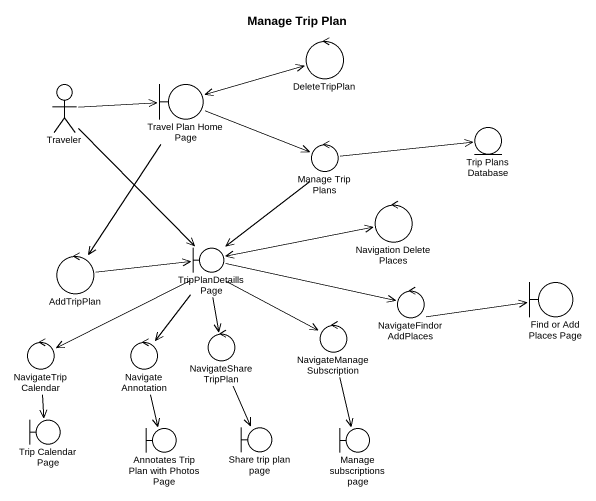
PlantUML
@startuml
title Manage Trip Plan
control DeleteTripPlan
actor Traveler
boundary "Travel Plan Home Page" as Travel_Plan_Home_Page
control "Manage Trip Plans" as Manage_Trip_Plans
entity "Trip Plans Database" as Trip_Plans_Database
control "Navigation Delete Places" as Navigation_Delete_Places
control AddTripPlan
boundary TripPlanDetaillsPage
control NavigateFindorAddPlaces
boundary "Find or Add Places Page" as Find_or_Add_Places_Page
control NavigateTripCalendar
control NavigateAnnotation
control NavigateShareTripPlan
control NavigateManageSubscription
boundary "Trip Calendar Page" as Trip_Calendar_Page
boundary "Annotates Trip Plan with Photos Page" as Annotates_Trip_Plan_with
boundary "Share trip plan page" as Share_trip_plan_page
boundary "Manage subscriptions page" as Manage_subscriptions_page
DeleteTripPlan -left-> Travel_Plan_Home_Page
Traveler -right-> Travel_Plan_Home_Page
Traveler --> TripPlanDetaillsPage
Travel_Plan_Home_Page -right-> DeleteTripPlan
Travel_Plan_Home_Page -right-> Manage_Trip_Plans
Travel_Plan_Home_Page --> AddTripPlan
Manage_Trip_Plans -right-> Trip_Plans_Database
Manage_Trip_Plans --> TripPlanDetaillsPage
Navigation_Delete_Places -left-> TripPlanDetaillsPage
AddTripPlan -right-> TripPlanDetaillsPage
TripPlanDetaillsPage -right-> Navigation_Delete_Places
TripPlanDetaillsPage -right-> NavigateFindorAddPlaces
TripPlanDetaillsPage -left-> NavigateTripCalendar
TripPlanDetaillsPage --> NavigateAnnotation
TripPlanDetaillsPage --> NavigateShareTripPlan
TripPlanDetaillsPage --> NavigateManageSubscription
NavigateFindorAddPlaces -right-> Find_or_Add_Places_Page
NavigateTripCalendar --> Trip_Calendar_Page
NavigateAnnotation --> Annotates_Trip_Plan_with
NavigateShareTripPlan --> Share_trip_plan_page
NavigateManageSubscription --> Manage_subscriptions_page
@enduml
